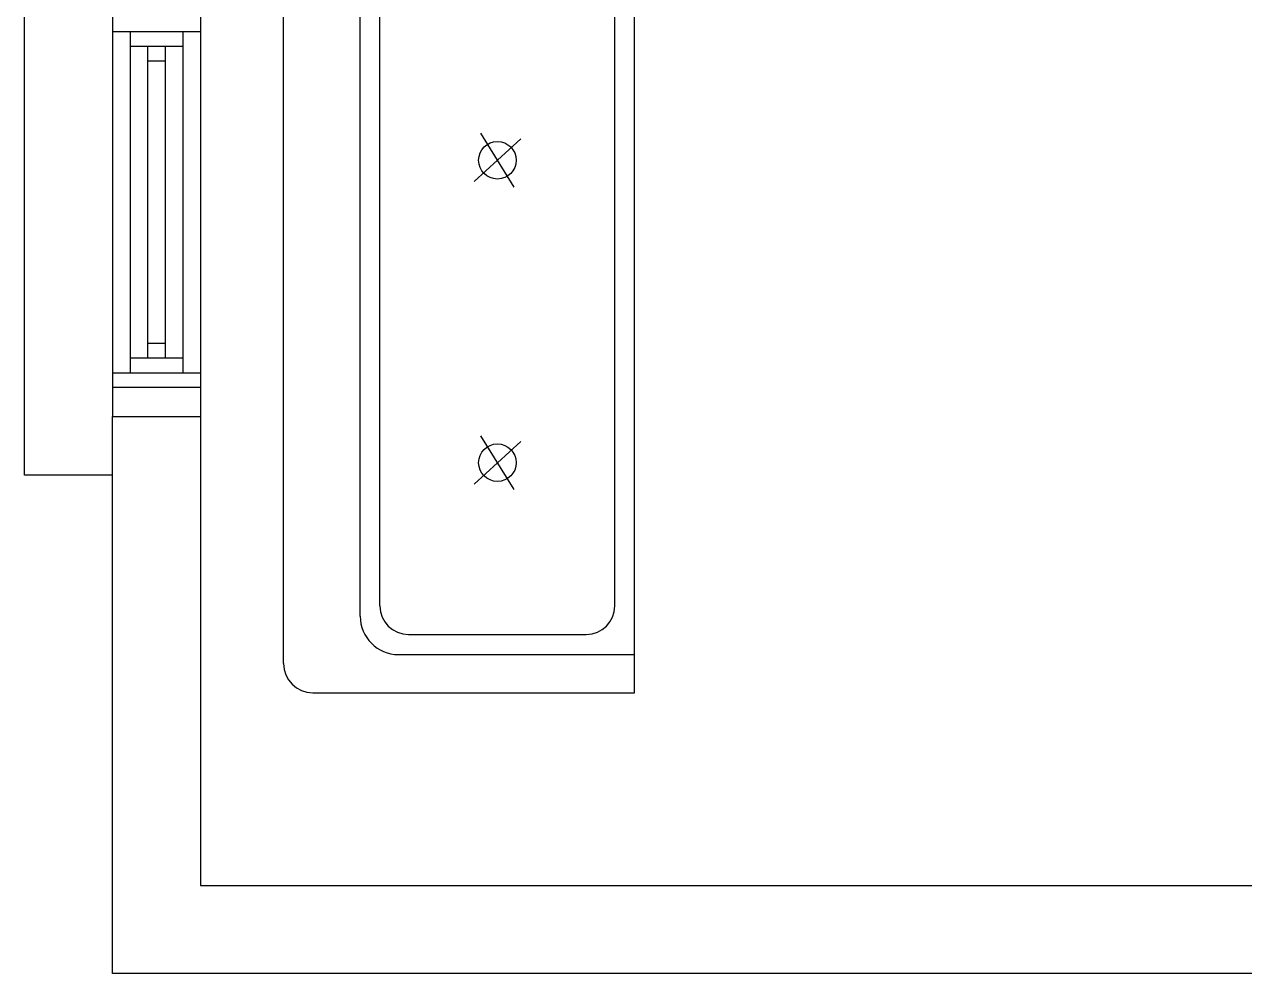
# Model space of a CAD drawing. Header units: inches. Extents: x 105.6 to 147.4, y 37.5 to 62.2.
# Drawn here: x 120.355 to 122.434, y 40.417 to 42.036 of the extents above; entities that cross this region are included whole.
import ezdxf

# ---------------------------------------------------------------- set-up
doc = ezdxf.new("R2010")
doc.units = ezdxf.units.IN
doc.header["$MEASUREMENT"] = 0
for name, color, linetype in [('detalle ventanas', 2, 'Continuous'), ('Paredes', 5, 'Continuous'), ('puertas y ventanas', 1, 'Continuous')]:
    doc.layers.add(name, color=color, linetype=linetype)

msp = doc.modelspace()

# ---------------------------------------------------------------- linework, layer by layer
at = {"layer": 'detalle ventanas', "color": 5}
for p, q in [((120.5051, 40.4175), (120.5051, 41.3675)), ((120.5051, 41.3675), (120.6551, 41.3675)), ((120.6551, 41.3675), (120.6551, 40.5675)), ((120.6551, 40.5675), (128.0051, 40.5675)), ((128.1551, 40.4175), (120.5051, 40.4175))]:
    msp.add_line(p, q, dxfattribs=at)
at = {"layer": 'Paredes', "color": 1}
for p, q in [((120.7967, 40.9462), (120.7967, 42.3179)), ((120.9273, 41.0268), (120.9273, 42.194)), ((120.9609, 41.0444), (120.9609, 42.1917)), ((121.3614, 41.0444), (121.3614, 42.199)), ((121.3946, 40.8962), (121.3946, 42.2043)), ((121.1213, 41.7679), (121.201, 41.8408)), ((121.1896, 41.7584), (121.1327, 41.8502)), ((121.1213, 41.2521), (121.201, 41.325)), ((121.1896, 41.2427), (121.1327, 41.3345)), ((121.0097, 40.9955), (121.1908, 40.9955)), ((121.1908, 40.9955), (121.3125, 40.9955)), ((120.9926, 40.9615), (121.1908, 40.9615)), ((121.1908, 40.9615), (121.3946, 40.9615)), ((120.8467, 40.8962), (121.1908, 40.8962)), ((121.1908, 40.8962), (121.3946, 40.8962))]:
    msp.add_line(p, q, dxfattribs=at)
for centre in [(121.1611, 41.8043), (121.1611, 41.2886)]:
    msp.add_circle(centre, 0.032, dxfattribs=at)
for centre, radius, start, end in [((120.9926, 41.0268), 0.0653, 180, 270), ((121.0097, 41.0444), 0.0488, 180, 270), ((121.3125, 41.0444), 0.0488, 270, 0), ((120.8467, 40.9462), 0.05, 180, 270)]:
    msp.add_arc(centre, radius, start, end, dxfattribs=at)
at = {"layer": 'puertas y ventanas'}
for p, q in [((120.5051, 43.3675), (120.5051, 41.3675)), ((120.6551, 43.3675), (120.6551, 41.3675)), ((120.6551, 42.0234), (120.5051, 42.0234)), ((120.5351, 42.0234), (120.5351, 41.4425)), ((120.6251, 42.0234), (120.6251, 41.4425)), ((120.6251, 41.9984), (120.5351, 41.9984)), ((120.5651, 41.9984), (120.5651, 41.4675)), ((120.5951, 41.9984), (120.5951, 41.4675)), ((120.5951, 41.9734), (120.5651, 41.9734)), ((120.5651, 41.4925), (120.5951, 41.4925)), ((120.5351, 41.4675), (120.6251, 41.4675)), ((120.5051, 41.4416), (120.6551, 41.4416)), ((120.5051, 41.4175), (120.6551, 41.4175))]:
    msp.add_line(p, q, dxfattribs=at)
at = {"layer": 'puertas y ventanas', "color": 2}
msp.add_lwpolyline([(120.5051, 41.2675), (120.3551, 41.2675), (120.3551, 43.4675), (120.5051, 43.4675)], dxfattribs=at)

doc.saveas('drawing.dxf')
